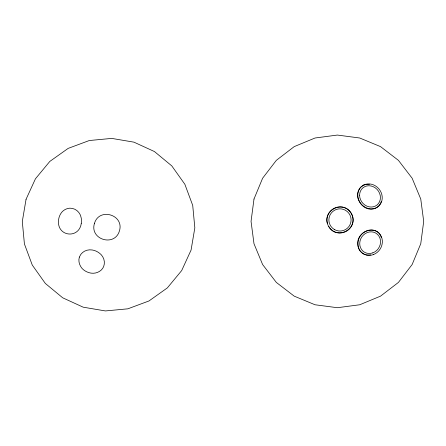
<?xml version="1.0" encoding="UTF-8"?>
<svg xmlns="http://www.w3.org/2000/svg" width="446" height="446" viewBox="0 0 446 446"><rect width="100%" height="100%" fill="white"/><g stroke="black" fill="none" stroke-linecap="round" stroke-linejoin="round"><path stroke-width="0.67" d="M381.263 201.397C380.483 204.313 378.503 206.721 375.827 208.087A12.94 11.936 67.5 0 1 363.657 206.66C360.881 204.625 359.036 201.692 357.976 198.453A12.973 11.97 37.5 0 1 361.238 186.735L363.646 185.146L365.893 184.51M370.843 254.85L366.69 255.006L363.841 254.064A12.934 11.936 -37.5 0 1 357.776 243.655C356.811 230.861 377.377 223.992 381.291 237.495M366.45 184.354L369.539 184.354M328.691 226.457C337.009 241.208 359.9 227.99 351.286 213.411C342.968 198.66 320.077 211.878 328.691 226.457A13.045 13.045 0 0 0 350.673 227.415A13.045 13.045 0 0 0 342.255 207.089A13.045 13.045 0 0 0 327.386 223.307M81.228 223.669C78.981 238.643 57.919 236.954 58.426 221.428A12.717 10.057 -80.4 0 1 61.838 212.151C63.884 209.815 66.783 208.366 69.883 208.176A12.934 11.936 -65.4 0 1 80.118 214.537C81.311 217.419 81.98 220.575 81.228 223.669M253.991 199.044L251.048 221.383L253.991 243.728L262.616 264.545L276.336 282.424L294.209 296.144L315.032 304.769L337.377 307.712L359.716 304.769L380.538 296.144L398.417 282.424L412.132 264.545L420.756 243.728L423.7 221.383L420.756 199.044L412.132 178.222L398.417 160.343L380.538 146.623L359.716 138.004L337.377 135.06L315.032 138.004L294.209 146.623L276.336 160.343L262.616 178.222L253.991 199.044M26.058 199.29L22.3 221.511L24.418 243.945L32.274 265.069L45.33 283.439L62.696 297.8L83.185 307.183L105.407 310.94L127.84 308.822L148.964 300.966L167.334 287.91L181.695 270.544L191.078 250.055L194.835 227.834L192.717 205.4L184.861 184.276L171.805 165.912L154.439 151.545L133.951 142.162L111.729 138.405L89.295 140.529L68.171 148.384L49.801 161.435L35.44 178.801L26.058 199.29M94.468 223.346C89.328 239.48 114.589 247.251 119.405 231.017C124.551 214.877 99.285 207.106 94.468 223.346M79.36 257.091C78.078 261.094 79.466 265.448 82.148 268.542A12.822 10.141 24.6 0 0 91.012 273.125C96.085 273.928 101.76 271.38 103.695 266.463A12.973 11.97 9.6 0 0 101.091 254.577C98.638 252.213 95.639 250.485 92.233 249.983A12.94 11.936 39.6 0 0 80.804 254.415L79.36 257.091M363.903 184.939L361.372 186.623A13.045 11.646 50.7 0 0 365.832 207.591A13.045 11.646 50.7 0 0 382.194 196.686A13.045 11.646 50.7 0 0 363.903 184.939M334.433 229.556A11.111 11.111 0 0 0 351.097 219.934A11.111 11.111 0 0 0 334.433 210.311A11.111 11.111 0 0 0 334.433 229.556M359.599 195.214A11.111 9.924 50.7 0 0 375.22 206.147A11.111 9.924 50.7 0 0 375.22 187.811A11.111 9.924 50.7 0 0 359.599 195.214M372.834 252.86A11.111 10.119 -57.5 0 0 377.5 234.384A11.111 10.119 -57.5 0 0 360.078 240.762A11.111 10.119 -57.5 0 0 372.834 252.86M373.302 254.633A13.045 11.88 -57.5 0 0 378.782 232.946A13.045 11.88 -57.5 0 0 358.328 240.427A13.045 11.88 -57.5 0 0 373.302 254.633"/></g></svg>
